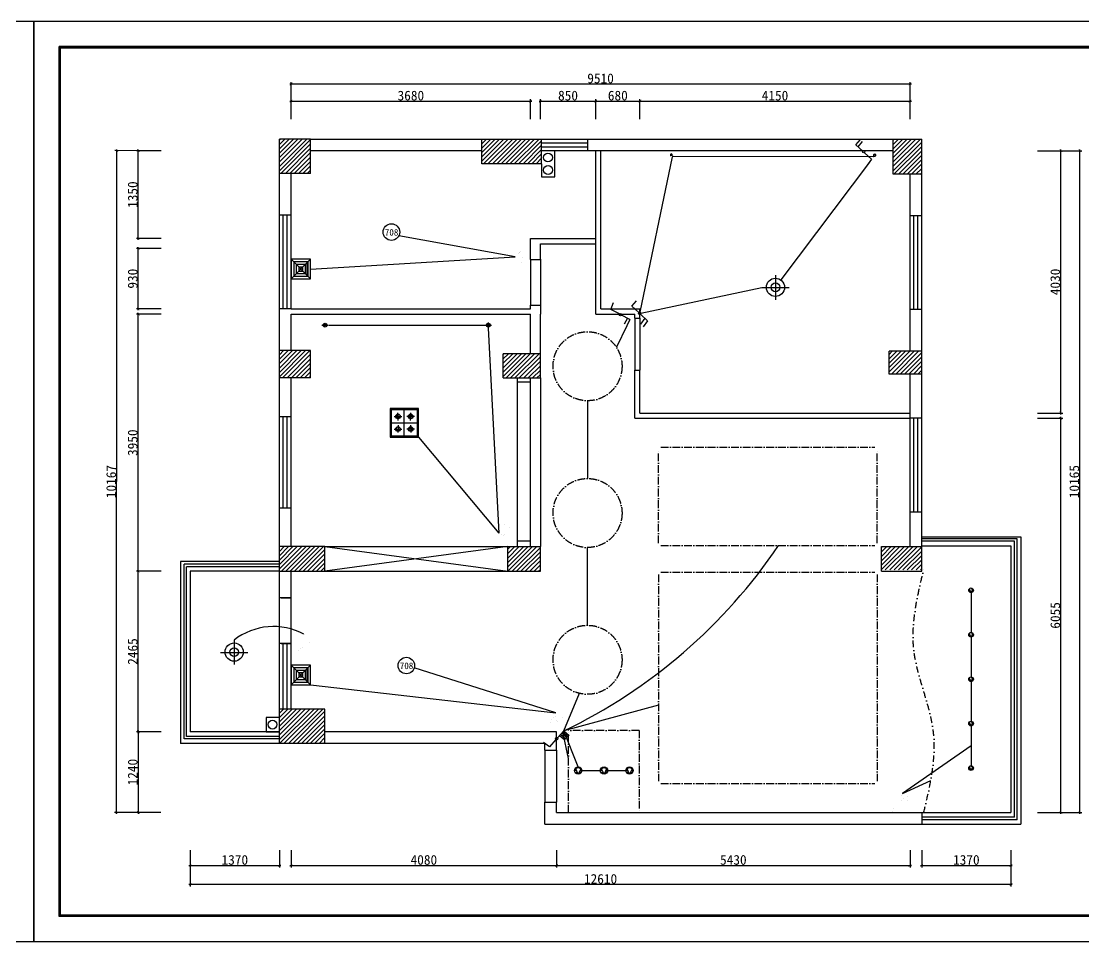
# Model space of a CAD drawing. Header units: millimetres. Extents: x 71641 to 191108, y -23091 to 29972.
# Drawn here: x 151092 to 167417, y -1139 to 13003 of the extents above; entities that cross this region are included whole.
import ezdxf

# ---------------------------------------------------------------- set-up
doc = ezdxf.new("R2010")
doc.units = ezdxf.units.MM
doc.linetypes.add('ACAD_ISO10W100', pattern=[18, 12, -3, 0, -3])
doc.linetypes.add('DASHDOT2', pattern=[0.5, 0.25, -0.125, 0, -0.125])
for name, color, linetype in [('00', 1, 'Continuous'), ('家具', 40, 'Continuous'), ('柱', 7, 'Continuous')]:
    doc.layers.add(name, color=color, linetype=linetype)
doc.styles.add('50', font='SimSun.ttf', dxfattribs={"height": 150})
doc.dimstyles.new('50', dxfattribs={"dimscale": 0, "dimtxt": 150, "dimasz": 40, "dimexe": 30, "dimexo": 30, "dimgap": 10, "dimtad": 1, "dimdec": 0, "dimzin": 4, "dimdsep": 46, "dimtxsty": '50', "dimblk": 'ARCHTICK', "dimcen": 40, "dimdle": 20, "dimclrd": 8, "dimclre": 8, "dimclrt": 2, "dimadec": 0, "dimazin": 0, "dimtfac": 1, "dimtdec": 0, "dimtmove": 2, "dimatfit": 3, "dimldrblk": 'DOT', "dimfxl": 0, "dimtolj": 1, "dimtzin": 0, "dimlwd": -1, "dimarcsym": 0})
pattern_1 = [(45, (64251.703, 31906.157), (-33.67596, 33.67596), [])]

# ---------------------------------------------------------------- blocks, each defined once
blk = doc.blocks.new('_ARCHTICK')
at = {"color": 0, "linetype": 'ByBlock', "const_width": 0.15}
blk.add_lwpolyline([(-0.5, -0.5), (0.5, 0.5)], dxfattribs=at)
blk = doc.blocks.new('*D326')
at = {"color": 8, "lineweight": -2}
for p, q in [((166705, 11013), (167387, 11013)), ((166705, 848), (167387, 848))]:
    blk.add_line(p, q, dxfattribs=at)
at = {"color": 8}
blk.add_line((167357, 828), (167357, 11033), dxfattribs=at)
at = {"layer": 'Defpoints', "color": 0}
for p in [(166675, 11013), (167357, 11013), (166675, 848)]:
    blk.add_point(p, dxfattribs=at)
at = {"color": 8, "xscale": 40, "yscale": 40, "zscale": 40}
for p, rotation in [((167357, 11013), 90), ((167357, 848), 270)]:
    blk.add_blockref('_ARCHTICK', p, dxfattribs=dict(at, rotation=rotation))
at = {"color": 2, "insert": (167272, 5930), "char_height": 150, "attachment_point": 5, "rotation": 90, "style": '50'}
blk.add_mtext('\\A1;10165', dxfattribs=at)
blk = doc.blocks.new('_Dot')
at = {"color": 0, "linetype": 'ByBlock', "lineweight": -2}
blk.add_line((-0.5, 0), (-1, 0), dxfattribs=at)
at = {"color": 0, "linetype": 'ByBlock', "const_width": 0.5}
blk.add_lwpolyline([(-0.25, 0, 1), (0.25, 0, 1)], format="xyb", close=True, dxfattribs=at)
blk = doc.blocks.new('DOT')
at = {"color": 0, "linetype": 'ByBlock'}
blk.add_line((-0.5, 0), (-1, 0), dxfattribs=at)
at = {"color": 0, "linetype": 'ByBlock', "const_width": 0.5}
blk.add_lwpolyline([(-0.25, 0, 1), (0.25, 0, 1)], format="xyb", close=True, dxfattribs=at)
blk = doc.blocks.new('*D325')
at = {"color": 8, "lineweight": -2}
for p, q in [((153242, 11014), (152532, 11015)), ((153235, 847), (152525, 847))]:
    blk.add_line(p, q, dxfattribs=at)
at = {"color": 8}
blk.add_line((152555, 827), (152562, 11034), dxfattribs=at)
at = {"layer": 'Defpoints', "color": 0}
for p in [(152562, 11014), (153272, 11014), (153265, 847)]:
    blk.add_point(p, dxfattribs=at)
at = {"color": 8, "xscale": 40, "yscale": 40, "zscale": 40}
for p, rotation in [((152562, 11014), 89.96048899156499), ((152555, 847), 269.960488991565)]:
    blk.add_blockref('_ARCHTICK', p, dxfattribs=dict(at, rotation=rotation))
at = {"color": 2, "insert": (152474, 5931), "char_height": 150, "attachment_point": 5, "rotation": 89.9605, "style": '50'}
blk.add_mtext('\\A1;10167', dxfattribs=at)
blk = doc.blocks.new('*D332')
at = {"color": 8, "lineweight": -2}
for p, q in [((159318, 270), (159318, 3)), ((164748, 270), (164748, 3))]:
    blk.add_line(p, q, dxfattribs=at)
at = {"color": 8}
blk.add_line((159298, 33), (164768, 33), dxfattribs=at)
at = {"layer": 'Defpoints', "color": 0}
for p in [(159318, 300), (164748, 300), (164748, 33)]:
    blk.add_point(p, dxfattribs=at)
at = {"color": 8, "xscale": 40, "yscale": 40, "zscale": 40, "rotation": 180}
blk.add_blockref('_ARCHTICK', (159318, 33), dxfattribs=at)
at = {"color": 8, "xscale": 40, "yscale": 40, "zscale": 40}
blk.add_blockref('_ARCHTICK', (164748, 33), dxfattribs=at)
at = {"color": 2, "insert": (162033, 118), "char_height": 150, "attachment_point": 5, "style": '50'}
blk.add_mtext('\\A1;5430', dxfattribs=at)
blk = doc.blocks.new('*D327')
at = {"color": 8, "lineweight": -2}
for p, q in [((153688, 270), (153688, -289)), ((166298, 270), (166298, -289))]:
    blk.add_line(p, q, dxfattribs=at)
at = {"color": 8}
blk.add_line((166318, -259), (153668, -259), dxfattribs=at)
at = {"layer": 'Defpoints', "color": 0}
for p in [(153688, 300), (166298, 300), (153688, -259)]:
    blk.add_point(p, dxfattribs=at)
at = {"color": 8, "xscale": 40, "yscale": 40, "zscale": 40}
for p, rotation in [((153688, -259), 179.9999999999972), ((166298, -259), 359.9999999999972)]:
    blk.add_blockref('_ARCHTICK', p, dxfattribs=dict(at, rotation=rotation))
at = {"color": 2, "insert": (159993, -174), "char_height": 150, "attachment_point": 5, "style": '50'}
blk.add_mtext('\\A1;12610', dxfattribs=at)
blk = doc.blocks.new('*D329')
at = {"color": 8}
blk.add_line((152890, 2068), (152890, 4573), dxfattribs=at)
at = {"color": 8, "lineweight": -2}
for p, q in [((153242, 4553), (152860, 4553)), ((153242, 2088), (152860, 2088))]:
    blk.add_line(p, q, dxfattribs=at)
at = {"layer": 'Defpoints', "color": 0}
for p in [(152890, 4553), (153272, 4553), (153272, 2088)]:
    blk.add_point(p, dxfattribs=at)
at = {"color": 8, "xscale": 40, "yscale": 40, "zscale": 40}
for p, rotation in [((152890, 4553), 90), ((152890, 2088), 270)]:
    blk.add_blockref('_ARCHTICK', p, dxfattribs=dict(at, rotation=rotation))
at = {"color": 2, "insert": (152805, 3320), "char_height": 150, "attachment_point": 5, "rotation": 90, "style": '50'}
blk.add_mtext('\\A1;2465', dxfattribs=at)
blk = doc.blocks.new('*D331')
at = {"color": 8, "lineweight": -2}
for p, q in [((153242, 2087), (152860, 2087)), ((153235, 847), (152860, 847))]:
    blk.add_line(p, q, dxfattribs=at)
at = {"color": 8}
blk.add_line((152890, 2107), (152890, 827), dxfattribs=at)
at = {"layer": 'Defpoints', "color": 0}
for p in [(153272, 2087), (152890, 847), (153265, 847)]:
    blk.add_point(p, dxfattribs=at)
at = {"color": 8, "xscale": 40, "yscale": 40, "zscale": 40}
for p, rotation in [((152890, 2087), 90), ((152890, 847), 270)]:
    blk.add_blockref('_ARCHTICK', p, dxfattribs=dict(at, rotation=rotation))
at = {"color": 2, "insert": (152805, 1467), "char_height": 150, "attachment_point": 5, "rotation": 90, "style": '50'}
blk.add_mtext('\\A1;1240', dxfattribs=at)
blk = doc.blocks.new('*D328')
at = {"color": 8, "lineweight": -2}
for p, q in [((155238, 270), (155238, 3)), ((159318, 270), (159318, 3))]:
    blk.add_line(p, q, dxfattribs=at)
at = {"color": 8}
blk.add_line((155218, 33), (159338, 33), dxfattribs=at)
at = {"layer": 'Defpoints', "color": 0}
for p in [(155238, 300), (159318, 300), (159318, 33)]:
    blk.add_point(p, dxfattribs=at)
at = {"color": 8, "xscale": 40, "yscale": 40, "zscale": 40, "rotation": 180}
blk.add_blockref('_ARCHTICK', (155238, 33), dxfattribs=at)
at = {"color": 8, "xscale": 40, "yscale": 40, "zscale": 40}
blk.add_blockref('_ARCHTICK', (159318, 33), dxfattribs=at)
at = {"color": 2, "insert": (157278, 118), "char_height": 150, "attachment_point": 5, "style": '50'}
blk.add_mtext('\\A1;4080', dxfattribs=at)
blk = doc.blocks.new('*D330')
at = {"color": 8, "lineweight": -2}
for p, q in [((153688, 270), (153688, 3)), ((155058, 270), (155058, 3))]:
    blk.add_line(p, q, dxfattribs=at)
at = {"color": 8}
blk.add_line((153668, 33), (155078, 33), dxfattribs=at)
at = {"layer": 'Defpoints', "color": 0}
for p in [(153688, 300), (155058, 300), (155058, 33)]:
    blk.add_point(p, dxfattribs=at)
at = {"color": 8, "xscale": 40, "yscale": 40, "zscale": 40, "rotation": 180}
blk.add_blockref('_ARCHTICK', (153688, 33), dxfattribs=at)
at = {"color": 8, "xscale": 40, "yscale": 40, "zscale": 40}
blk.add_blockref('_ARCHTICK', (155058, 33), dxfattribs=at)
at = {"color": 2, "insert": (154373, 118), "char_height": 150, "attachment_point": 5, "style": '50'}
blk.add_mtext('\\A1;1370', dxfattribs=at)
blk = doc.blocks.new('*D324')
at = {"color": 8, "lineweight": -2}
for p, q in [((153242, 8503), (152860, 8503)), ((153242, 4553), (152860, 4553))]:
    blk.add_line(p, q, dxfattribs=at)
at = {"color": 8}
blk.add_line((152890, 4533), (152890, 8523), dxfattribs=at)
at = {"layer": 'Defpoints', "color": 0}
for p in [(152890, 8503), (153272, 8503), (153272, 4553)]:
    blk.add_point(p, dxfattribs=at)
at = {"color": 8, "xscale": 40, "yscale": 40, "zscale": 40}
for p, rotation in [((152890, 8503), 90), ((152890, 4553), 270)]:
    blk.add_blockref('_ARCHTICK', p, dxfattribs=dict(at, rotation=rotation))
at = {"color": 2, "insert": (152805, 6528), "char_height": 150, "attachment_point": 5, "rotation": 90, "style": '50'}
blk.add_mtext('\\A1;3950', dxfattribs=at)
blk = doc.blocks.new('*D323')
at = {"color": 8, "lineweight": -2}
for p, q in [((166705, 6903), (167095, 6903)), ((166705, 848), (167095, 848))]:
    blk.add_line(p, q, dxfattribs=at)
at = {"color": 8}
blk.add_line((167065, 828), (167065, 6923), dxfattribs=at)
at = {"layer": 'Defpoints', "color": 0}
for p in [(166675, 6903), (167065, 6903), (166675, 848)]:
    blk.add_point(p, dxfattribs=at)
at = {"color": 8, "xscale": 40, "yscale": 40, "zscale": 40}
for p, rotation in [((167065, 6903), 90), ((167065, 848), 270)]:
    blk.add_blockref('_ARCHTICK', p, dxfattribs=dict(at, rotation=rotation))
at = {"color": 2, "insert": (166980, 3875), "char_height": 150, "attachment_point": 5, "rotation": 90, "style": '50'}
blk.add_mtext('\\A1;6055', dxfattribs=at)
blk = doc.blocks.new('*D333')
at = {"color": 8, "lineweight": -2}
for p, q in [((164928, 270), (164928, 3)), ((166298, 270), (166298, 3))]:
    blk.add_line(p, q, dxfattribs=at)
at = {"color": 8}
blk.add_line((164908, 33), (166318, 33), dxfattribs=at)
at = {"layer": 'Defpoints', "color": 0}
for p in [(164928, 300), (166298, 300), (166298, 33)]:
    blk.add_point(p, dxfattribs=at)
at = {"color": 8, "xscale": 40, "yscale": 40, "zscale": 40, "rotation": 180}
blk.add_blockref('_ARCHTICK', (164928, 33), dxfattribs=at)
at = {"color": 8, "xscale": 40, "yscale": 40, "zscale": 40}
blk.add_blockref('_ARCHTICK', (166298, 33), dxfattribs=at)
at = {"color": 2, "insert": (165613, 118), "char_height": 150, "attachment_point": 5, "style": '50'}
blk.add_mtext('\\A1;1370', dxfattribs=at)
blk = doc.blocks.new('*D335')
at = {"color": 8}
blk.add_line((160578, 11775), (164768, 11775), dxfattribs=at)
at = {"color": 8, "lineweight": -2}
for p, q in [((160598, 11526), (160598, 11805)), ((164748, 11496), (164748, 11805))]:
    blk.add_line(p, q, dxfattribs=at)
at = {"layer": 'Defpoints', "color": 0}
for p in [(164748, 11775), (160598, 11496), (164748, 11466)]:
    blk.add_point(p, dxfattribs=at)
at = {"color": 8, "xscale": 40, "yscale": 40, "zscale": 40, "rotation": 180}
blk.add_blockref('_ARCHTICK', (160598, 11775), dxfattribs=at)
at = {"color": 8, "xscale": 40, "yscale": 40, "zscale": 40}
blk.add_blockref('_ARCHTICK', (164748, 11775), dxfattribs=at)
at = {"color": 2, "insert": (162673, 11860), "char_height": 150, "attachment_point": 5, "style": '50'}
blk.add_mtext('\\A1;4150', dxfattribs=at)
blk = doc.blocks.new('*D334')
at = {"color": 8}
blk.add_line((155218, 12039), (164768, 12039), dxfattribs=at)
at = {"color": 8, "lineweight": -2}
for p, q in [((155238, 11496), (155238, 12069)), ((164748, 11496), (164748, 12069))]:
    blk.add_line(p, q, dxfattribs=at)
at = {"layer": 'Defpoints', "color": 0}
for p in [(164748, 12039), (155238, 11466), (164748, 11466)]:
    blk.add_point(p, dxfattribs=at)
at = {"color": 8, "xscale": 40, "yscale": 40, "zscale": 40, "rotation": 180}
blk.add_blockref('_ARCHTICK', (155238, 12039), dxfattribs=at)
at = {"color": 8, "xscale": 40, "yscale": 40, "zscale": 40}
blk.add_blockref('_ARCHTICK', (164748, 12039), dxfattribs=at)
at = {"color": 2, "insert": (159993, 12124), "char_height": 150, "attachment_point": 5, "style": '50'}
blk.add_mtext('\\A1;9510', dxfattribs=at)
blk = doc.blocks.new('*D336')
at = {"color": 8}
blk.add_line((159898, 11775), (160618, 11775), dxfattribs=at)
at = {"color": 8, "lineweight": -2}
for p, q in [((159918, 11496), (159918, 11805)), ((160598, 11496), (160598, 11805))]:
    blk.add_line(p, q, dxfattribs=at)
at = {"layer": 'Defpoints', "color": 0}
for p in [(160598, 11775), (159918, 11466), (160598, 11466)]:
    blk.add_point(p, dxfattribs=at)
at = {"color": 8, "xscale": 40, "yscale": 40, "zscale": 40, "rotation": 180}
blk.add_blockref('_ARCHTICK', (159918, 11775), dxfattribs=at)
at = {"color": 8, "xscale": 40, "yscale": 40, "zscale": 40}
blk.add_blockref('_ARCHTICK', (160598, 11775), dxfattribs=at)
at = {"color": 2, "insert": (160258, 11860), "char_height": 150, "attachment_point": 5, "style": '50'}
blk.add_mtext('\\A1;680', dxfattribs=at)
blk = doc.blocks.new('*D365')
at = {"color": 8, "lineweight": -2}
for p, q in [((153242, 11014), (152860, 11014)), ((153242, 9664), (152860, 9664))]:
    blk.add_line(p, q, dxfattribs=at)
at = {"color": 8}
blk.add_line((152890, 9644), (152890, 11034), dxfattribs=at)
at = {"layer": 'Defpoints', "color": 0}
for p in [(152890, 11014), (153272, 11014), (153272, 9664)]:
    blk.add_point(p, dxfattribs=at)
at = {"color": 8, "xscale": 40, "yscale": 40, "zscale": 40}
for p, rotation in [((152890, 11014), 90), ((152890, 9664), 270)]:
    blk.add_blockref('_ARCHTICK', p, dxfattribs=dict(at, rotation=rotation))
at = {"color": 2, "insert": (152805, 10339), "char_height": 150, "attachment_point": 5, "rotation": 90, "style": '50'}
blk.add_mtext('\\A1;1350', dxfattribs=at)
blk = doc.blocks.new('*D366')
at = {"color": 8, "lineweight": -2}
for p, q in [((153242, 9513), (152860, 9513)), ((153242, 8583), (152860, 8583))]:
    blk.add_line(p, q, dxfattribs=at)
at = {"color": 8}
blk.add_line((152890, 8563), (152890, 9533), dxfattribs=at)
at = {"layer": 'Defpoints', "color": 0}
for p in [(152890, 9513), (153272, 9513), (153272, 8583)]:
    blk.add_point(p, dxfattribs=at)
at = {"color": 8, "xscale": 40, "yscale": 40, "zscale": 40}
for p, rotation in [((152890, 9513), 90), ((152890, 8583), 270)]:
    blk.add_blockref('_ARCHTICK', p, dxfattribs=dict(at, rotation=rotation))
at = {"color": 2, "insert": (152805, 9048), "char_height": 150, "attachment_point": 5, "rotation": 90, "style": '50'}
blk.add_mtext('\\A1;930', dxfattribs=at)
blk = doc.blocks.new('*D364')
at = {"color": 8}
blk.add_line((159048, 11775), (159938, 11775), dxfattribs=at)
at = {"color": 8, "lineweight": -2}
for p, q in [((159068, 11496), (159068, 11805)), ((159918, 11496), (159918, 11805))]:
    blk.add_line(p, q, dxfattribs=at)
at = {"layer": 'Defpoints', "color": 0}
for p in [(159918, 11775), (159068, 11466), (159918, 11466)]:
    blk.add_point(p, dxfattribs=at)
at = {"color": 8, "xscale": 40, "yscale": 40, "zscale": 40, "rotation": 180}
blk.add_blockref('_ARCHTICK', (159068, 11775), dxfattribs=at)
at = {"color": 8, "xscale": 40, "yscale": 40, "zscale": 40}
blk.add_blockref('_ARCHTICK', (159918, 11775), dxfattribs=at)
at = {"color": 2, "insert": (159493, 11860), "char_height": 150, "attachment_point": 5, "style": '50'}
blk.add_mtext('\\A1;850', dxfattribs=at)
blk = doc.blocks.new('*D363')
at = {"color": 8}
blk.add_line((155218, 11775), (158938, 11775), dxfattribs=at)
at = {"color": 8, "lineweight": -2}
for p, q in [((155238, 11496), (155238, 11805)), ((158918, 11496), (158918, 11805))]:
    blk.add_line(p, q, dxfattribs=at)
at = {"layer": 'Defpoints', "color": 0}
for p in [(158918, 11775), (155238, 11466), (158918, 11466)]:
    blk.add_point(p, dxfattribs=at)
at = {"color": 8, "xscale": 40, "yscale": 40, "zscale": 40, "rotation": 180}
blk.add_blockref('_ARCHTICK', (155238, 11775), dxfattribs=at)
at = {"color": 8, "xscale": 40, "yscale": 40, "zscale": 40}
blk.add_blockref('_ARCHTICK', (158918, 11775), dxfattribs=at)
at = {"color": 2, "insert": (157078, 11860), "char_height": 150, "attachment_point": 5, "style": '50'}
blk.add_mtext('\\A1;3680', dxfattribs=at)
blk = doc.blocks.new('*D367')
at = {"color": 8, "lineweight": -2}
for p, q in [((166705, 11013), (167095, 11013)), ((166705, 6983), (167095, 6983))]:
    blk.add_line(p, q, dxfattribs=at)
at = {"color": 8}
blk.add_line((167065, 6963), (167065, 11033), dxfattribs=at)
at = {"layer": 'Defpoints', "color": 0}
for p in [(166675, 11013), (167065, 11013), (166675, 6983)]:
    blk.add_point(p, dxfattribs=at)
at = {"color": 8, "xscale": 40, "yscale": 40, "zscale": 40}
for p, rotation in [((167065, 11013), 90), ((167065, 6983), 270)]:
    blk.add_blockref('_ARCHTICK', p, dxfattribs=dict(at, rotation=rotation))
at = {"color": 2, "insert": (166980, 8998), "char_height": 150, "attachment_point": 5, "rotation": 90, "style": '50'}
blk.add_mtext('\\A1;4030', dxfattribs=at)

msp = doc.modelspace()

# ---------------------------------------------------------------- hatches: boundary and pattern name
h = msp.add_hatch()
h.set_pattern_fill('ANSI31', color=8, scale=15, style=0)
h.set_pattern_definition(pattern_1)
h.paths.add_polyline_path([(155537.7, 11193), (155057.7, 11193), (155057.7, 10663), (155537.7, 10663)])
h.paths.add_polyline_path([(155057.7, 7523), (155537.7, 7523), (155537.7, 7943), (155057.7, 7943)])
h.paths.add_polyline_path([(164927.7, 7583), (164927.7, 7933), (164427.7, 7933), (164427.7, 7583)])
h.paths.add_polyline_path([(164927.7, 10653), (164927.7, 11193), (164487.7, 11193), (164487.7, 10653)])
h = msp.add_hatch()
h.set_pattern_fill('ANSI31', color=8, scale=15, style=0)
h.set_pattern_definition(pattern_1)
h.paths.add_polyline_path([(158167.7, 11193), (158167.7, 10813), (159087.7, 10813), (159087.7, 11193)])
h = msp.add_hatch()
h.set_pattern_fill('ANSI31', color=8, scale=15, style=0)
h.set_pattern_definition(pattern_1)
h.paths.add_polyline_path([(158497.7, 7893), (158497.7, 7523), (159067.7, 7523), (159067.7, 7893)])
h = msp.add_hatch()
h.set_pattern_fill('ANSI31', color=8, scale=15, style=0)
h.set_pattern_definition([(45, (59990.873, -23.496), (-33.67596, 33.67596), [])])
h.paths.add_polyline_path([(155057.7, 4933), (155057.7, 4553), (155757.7, 4553), (155757.7, 4933)])
h = msp.add_hatch()
h.set_pattern_fill('ANSI31', color=8, scale=15, style=0)
h.set_pattern_definition([(45, (77389.923, 7970.166), (-33.67596, 33.67596), [])])
h.paths.add_polyline_path([(158567.7, 4933), (158567.7, 4553), (159067.7, 4553), (159067.7, 4933)])
h = msp.add_hatch()
h.set_pattern_fill('ANSI31', color=8, scale=15, style=0)
h.set_pattern_definition([(45, (77329.923, 18832.16), (-33.67596, 33.67596), [])])
h.paths.add_polyline_path([(164927.7, 4573), (164927.7, 4899.3), (164927.7, 4933), (164307.7, 4933), (164307.7, 4573)])
h = msp.add_hatch()
h.set_pattern_fill('ANSI31', color=8, scale=15, style=0)
h.set_pattern_definition([(45, (77329.923, 10790.166), (-33.67596, 33.67596), [])])
h.paths.add_polyline_path([(155757.7, 1906.7), (155757.7, 2436.7), (155057.7, 2436.7), (155057.7, 1906.7)])

# ---------------------------------------------------------------- linework, layer by layer
at = {"color": 3, "lineweight": -2}
msp.add_line((170809.1, 12615), (151673.1, 12615), dxfattribs=at)
for p, q in [((155057.7, 4553), (155057.7, 11193)), ((155537.7, 11193), (155057.7, 11193)), ((155537.7, 11193), (164927.7, 11193)), ((155537.7, 10663), (155537.7, 11193)), ((158167.7, 10813), (158167.7, 11193)), ((159087.7, 10813), (159087.7, 11193)), ((159797.7, 11013), (159797.7, 11193)), ((164487.7, 10653), (164487.7, 11193)), ((164927.7, 4553), (164927.7, 11193)), ((158167.7, 11013), (155537.7, 11013)), ((164487.7, 11013), (159087.7, 11013)), ((159287.7, 10613), (159287.7, 11013)), ((159917.7, 8583), (159917.7, 11013)), ((159997.7, 8583), (159997.7, 11013)), ((159087.7, 10813), (158167.7, 10813)), ((159087.7, 10813), (159087.7, 10613)), ((155537.7, 10663), (155057.7, 10663)), ((155237.7, 8583), (155237.7, 10663)), ((159087.7, 10613), (159287.7, 10613)), ((164927.7, 10653), (164487.7, 10653)), ((164747.7, 7933), (164747.7, 10653)), ((155237.7, 10023), (155057.7, 10023)), ((164927.7, 10013), (164747.7, 10013)), ((158917.7, 9343), (158917.7, 9663)), ((158917.7, 9663), (159917.7, 9663)), ((159067.7, 9343), (159067.7, 9583)), ((159067.7, 9583), (159917.7, 9583)), ((158917.7, 9343), (159067.7, 9343)), ((155237.7, 8583), (155057.7, 8583)), ((155237.7, 8583), (158917.7, 8583)), ((155237.7, 8503), (158917.7, 8503)), ((155237.7, 7943), (155237.7, 8503)), ((158917.7, 8583), (158917.7, 8643)), ((158917.7, 8643), (159067.7, 8643)), ((158917.7, 7893), (158917.7, 8503)), ((159067.7, 8643), (159067.7, 8503)), ((159067.7, 7893), (159067.7, 8503)), ((159917.7, 8503), (159917.7, 8583)), ((159917.7, 8503), (160517.7, 8503)), ((159997.7, 8583), (160597.7, 8583)), ((160517.7, 8443), (160517.7, 8503)), ((160597.7, 8503), (160597.7, 8583)), ((160597.7, 8443), (160597.7, 8503)), ((164927.7, 8573), (164747.7, 8573)), ((155537.7, 7943), (155057.7, 7943)), ((155537.7, 7523), (155537.7, 7943)), ((158497.7, 7523), (158497.7, 7893)), ((159067.7, 7893), (158497.7, 7893)), ((159067.7, 7523), (159067.7, 7893)), ((164427.7, 7583), (164427.7, 7933)), ((164927.7, 7933), (164427.7, 7933)), ((155537.7, 7523), (155057.7, 7523)), ((155237.7, 4933), (155237.7, 7523)), ((158497.7, 7523), (159067.7, 7523)), ((158717.7, 7463), (158717.7, 7523)), ((158917.7, 7463), (158917.7, 7523)), ((164927.7, 7583), (164427.7, 7583)), ((164747.7, 4933), (164747.7, 7583)), ((158717.7, 7463), (158917.7, 7463)), ((155237.7, 6923), (155057.7, 6923)), ((164927.7, 6903), (164747.7, 6903)), ((155237.7, 5523), (155057.7, 5523)), ((164927.7, 5463), (164747.7, 5463)), ((164927.7, 5463), (164747.7, 5463)), ((155057.7, 4553), (155057.7, 4933)), ((155757.7, 4933), (155057.7, 4933)), ((155757.7, 4553), (155757.7, 4933)), ((158567.7, 4553), (158567.7, 4933)), ((158567.7, 4933), (159067.7, 4933)), ((158567.7, 4933), (159067.7, 4933)), ((159067.7, 4553), (159067.7, 4933)), ((164307.7, 4553), (164307.7, 4933)), ((164307.7, 4933), (164927.7, 4933)), ((164927.7, 4899.3), (164927.7, 4933)), ((155057.7, 4143), (155057.7, 4553)), ((155057.7, 4553), (155757.7, 4553)), ((155237.7, 4143), (155237.7, 4553)), ((158567.7, 4553), (159067.7, 4553)), ((158567.7, 4553), (159067.7, 4553)), ((164307.7, 4553), (164927.7, 4553)), ((155237.7, 4143), (155057.7, 4143)), ((155237.7, 4143), (155057.7, 4143)), ((155057.7, 2436.7), (155057.7, 3443)), ((155237.7, 3443), (155057.7, 3443)), ((155237.7, 3443), (155057.7, 3443)), ((155237.7, 3443), (155057.7, 3443)), ((155237.7, 3443), (155057.7, 3443)), ((155237.7, 2436.7), (155237.7, 3443)), ((155757.7, 2436.7), (155057.7, 2436.7)), ((155057.7, 1906.7), (155057.7, 2436.7)), ((155757.7, 1906.7), (155757.7, 2436.7)), ((159317.7, 2086.7), (155757.7, 2086.7)), ((159317.7, 1803.4), (159317.7, 2086.7)), ((159137.7, 1906.7), (155057.7, 1906.7)), ((159137.7, 1806.7), (159137.7, 1906.7)), ((159137.7, 666.7), (159137.7, 1006.7)), ((159317.7, 846.7), (159317.7, 1006.7)), ((159317.7, 846.7), (164927.7, 846.7)), ((164927.7, 846.7), (164927.7, 666.7)), ((159137.7, 666.7), (164927.7, 666.7))]:
    msp.add_line(p, q)
at = {"color": 3}
for p, q in [((159087.7, 11133), (159797.7, 11133)), ((159087.7, 11073), (159797.7, 11073)), ((155117.7, 8583), (155117.7, 10023)), ((155177.7, 8583), (155177.7, 10023)), ((164807.7, 8573), (164807.7, 10013)), ((164867.7, 8573), (164867.7, 10013)), ((162678.6, 9099.6), (162678.6, 8722.6)), ((162468.5, 8911), (162892.1, 8911)), ((156977.7, 6634.5), (156977.7, 7034.5)), ((155117.7, 5523), (155117.7, 6923)), ((155177.7, 5523), (155177.7, 6923)), ((156777.7, 6834.5), (157177.7, 6834.5)), ((155757.7, 4933), (158567.7, 4933)), ((155757.7, 4553), (158567.7, 4553)), ((155757.7, 4553), (158567.7, 4553)), ((154362.1, 3496.1), (154362.1, 3119.1)), ((155117.7, 2436.7), (155117.7, 3443)), ((155177.7, 2436.7), (155177.7, 3443)), ((154152.1, 3307.4), (154575.7, 3307.4))]:
    msp.add_line(p, q, dxfattribs=at)
at = {"color": 6, "linetype": 'Continuous', "ltscale": 1.8}
for p, q in [((161067.8, 10953.8), (161076.1, 10953.8)), ((161080.3, 10958), (161080.3, 10966.3)), ((161080.3, 10941.3), (161080.3, 10949.6)), ((161084.5, 10953.8), (161092.8, 10953.8)), ((164201, 10953.8), (164192.7, 10953.8)), ((164205.2, 10958), (164205.2, 10966.3)), ((164205.2, 10941.3), (164205.2, 10949.6)), ((164217.7, 10953.8), (164209.4, 10953.8))]:
    msp.add_line(p, q, dxfattribs=at)
at = {"color": 1}
for p, q in [((161092.8, 10922), (160597.8, 8533.6)), ((161096.5, 10925.8), (164217.7, 10929.5)), ((164124.6, 10836.3), (162760.4, 9028.9)), ((158678.3, 9382.8), (156891.2, 9704.1)), ((155537.7, 9195.6), (158678.3, 9382.8)), ((160612.1, 8516.1), (162468.5, 8911)), ((155818.4, 8334.3), (158217, 8334.3)), ((158267.6, 8288.6), (158427.6, 5139.6)), ((160394.8, 8325.5), (160235.5, 7994.1)), ((159067.7, 7523), (159067.7, 4933)), ((159792.7, 7172.8), (159792.7, 5977.9)), ((157197.7, 6614.5), (158427.6, 5139.6)), ((164927.7, 5083), (166447.7, 5083)), ((166447.7, 5083), (166447.7, 666.7)), ((159792.7, 3722.9), (159792.7, 4917.9)), ((164927.7, 4943), (166297.7, 4943)), ((166297.7, 4943), (166297.7, 846.7)), ((153537.7, 4703), (153537.7, 1906.7)), ((155057.7, 4703), (153537.7, 4703)), ((153687.7, 4553), (153687.7, 2086.7)), ((155057.7, 4553), (153687.7, 4553)), ((165685.4, 4224.1), (165685.4, 3613.5)), ((165685.4, 3541.4), (165685.4, 2930.8)), ((159305.1, 2376.8), (157130.2, 3067.4)), ((155537.7, 2810.6), (159305.1, 2376.8)), ((165685.4, 2858.7), (165685.4, 2248.2)), ((159430, 2101.2), (159668.3, 2677.7)), ((160882.5, 2496.1), (159430, 2101.2)), ((165685.4, 2176.1), (165685.4, 1565.5)), ((155057.7, 2086.7), (153687.7, 2086.7)), ((159497.7, 1674.2), (159414.1, 2085.8)), ((159650, 1548), (159430, 2101.2)), ((155057.7, 1906.7), (153537.7, 1906.7)), ((165685.4, 1870.8), (164633.2, 1136.9)), ((159706.3, 1491.7), (159989.7, 1491.7)), ((160102.3, 1491.7), (160382, 1491.7)), ((164633.2, 1136.9), (165065.5, 1336.1)), ((164927.7, 846.7), (166297.7, 846.7)), ((164927.7, 666.7), (166447.7, 666.7))]:
    msp.add_line(p, q, dxfattribs=at)
at = {"color": 8}
for p, q in [((155486.2, 9085.6), (155486.2, 9305.6)), ((158917.7, 9343.2), (158917.7, 8643)), ((159067.7, 9346.5), (159067.7, 8643)), ((155708.7, 8334.3), (155809.8, 8334.3)), ((158217, 8334.3), (158318.2, 8334.3)), ((158267.6, 8376.6), (158267.6, 8288.6)), ((160517.7, 8443), (160517.7, 7643)), ((160597.7, 8443), (160597.7, 7643)), ((158717.7, 5013), (158717.7, 7463)), ((158917.7, 5013), (158917.7, 7463)), ((158567.7, 4933), (155757.7, 4553)), ((155757.7, 4933), (158567.7, 4553)), ((155057.7, 3443), (155057.7, 4143)), ((155237.7, 3443), (155237.7, 4143)), ((155486.2, 2850.6), (155486.2, 3070.6)), ((159137.7, 1806.7), (159137.7, 1006.7)), ((159317.7, 1806.7), (159317.7, 1006.7)), ((159317.7, 1806.7), (159317.7, 1803.4))]:
    msp.add_line(p, q, dxfattribs=at)
at = {"color": 0}
for p, q in [((160517.7, 8443), (160597.7, 8443)), ((160517.7, 6903), (160517.7, 7643)), ((160517.7, 7643), (160597.7, 7643)), ((160597.7, 6983), (160597.7, 7643)), ((160517.7, 6903), (164747.7, 6903)), ((160597.7, 6983), (164747.7, 6983)), ((158917.7, 5013), (158717.7, 5013)), ((158717.7, 4933), (158717.7, 5013)), ((158917.7, 4933), (158917.7, 5013)), ((155087.7, 4143), (155237.7, 4143)), ((155087.7, 3443), (155237.7, 3443)), ((159137.7, 1806.7), (159317.7, 1806.7)), ((159137.7, 1806.7), (159317.7, 1806.7)), ((159137.7, 1006.7), (159317.7, 1006.7))]:
    msp.add_line(p, q, dxfattribs=at)
at = {"color": 8, "ltscale": 50}
for p, q in [((156821.6, 6931), (156938.5, 6932.1)), ((156880.7, 6870.5), (156879.7, 6984.7)), ((157133.8, 6931), (157016.9, 6932.1)), ((157074.7, 6870.5), (157075.8, 6984.7)), ((156821.6, 6738), (156938.5, 6736.9)), ((156880.7, 6798.5), (156879.7, 6684.3)), ((157133.8, 6738), (157016.9, 6736.9)), ((157074.7, 6798.5), (157075.8, 6684.3))]:
    msp.add_line(p, q, dxfattribs=at)
at = {"color": 110}
for p, q in [((164807.7, 5463), (164807.7, 6903)), ((164867.7, 5463), (164867.7, 6903))]:
    msp.add_line(p, q, dxfattribs=at)
at = {"color": 210, "linetype": 'ACAD_ISO10W100', "ltscale": 10}
for p, q in [((160882.5, 4983), (160882.5, 6423)), ((160917.5, 6458), (164207.7, 6458)), ((164242.7, 4983), (164242.7, 6423)), ((160917.5, 4948), (164207.7, 4948)), ((160882.5, 4503), (160882.5, 1326.7)), ((160917.5, 4538), (164207.7, 4538)), ((164242.7, 4503), (164242.7, 1326.7)), ((159497.7, 846.7), (159497.7, 2106.7)), ((160587.5, 2106.7), (159497.7, 2106.7)), ((160587.5, 2106.7), (160587.5, 846.7)), ((160917.5, 1291.7), (164207.7, 1291.7))]:
    msp.add_line(p, q, dxfattribs=at)
at = {"color": 4}
for p, q in [((166392.7, 5053), (164927.7, 5053)), ((166352.7, 5013), (164927.7, 5013)), ((166352.7, 776.7), (166352.7, 5013)), ((166392.7, 736.7), (166392.7, 5053)), ((153592.7, 1976.7), (153592.7, 4663)), ((155057.7, 4663), (153592.7, 4663)), ((153632.7, 2016.7), (153632.7, 4623)), ((155057.7, 4623), (153632.7, 4623)), ((155057.7, 1976.7), (153592.7, 1976.7)), ((155057.7, 2016.7), (153632.7, 2016.7)), ((166352.7, 776.7), (164927.7, 776.7)), ((166392.7, 736.7), (164927.7, 736.7))]:
    msp.add_line(p, q, dxfattribs=at)
at = {"color": 3, "lineweight": -2}
for points in [[(151673.1, 12615), (170809.1, 12615), (170809.1, -751.1), (151673.1, -751.1)], [(151684, 12604.2), (170798.2, 12604.2), (170798.2, -740.3), (151684, -740.3)], [(151694.8, 12593.4), (170787.4, 12593.4), (170787.4, -729.4), (151694.8, -729.4)]]:
    msp.add_lwpolyline(points, close=True, dxfattribs=at)
at = {"color": 6, "linetype": 'Continuous', "const_width": 2}
for points in [[(161092.8, 10922), (161067.8, 10922), (161067.8, 10937), (161092.8, 10937)], [(164192.7, 10922), (164217.7, 10922), (164217.7, 10937), (164192.7, 10937)]]:
    msp.add_lwpolyline(points, close=True, dxfattribs=at)
at = {"color": 6, "linetype": 'Continuous', "ltscale": 1.8}
for points in [[(161092.8, 10937), (161092.8, 10953.8, 1), (161067.8, 10953.8), (161067.8, 10937)], [(164192.7, 10937), (164192.7, 10953.8, -1), (164217.7, 10953.8), (164217.7, 10937)]]:
    msp.add_lwpolyline(points, format="xyb", dxfattribs=at)
for points in [[(161092.8, 10933.3), (161096.5, 10933.3), (161096.5, 10925.8), (161092.8, 10925.8)], [(164192.7, 10933.3), (164188.9, 10933.3), (164188.9, 10925.8), (164192.7, 10925.8)]]:
    msp.add_lwpolyline(points, dxfattribs=at)
at = {"color": 3}
msp.add_lwpolyline([(157197.7, 7054.5), (156757.7, 7054.5), (156757.7, 6614.5), (157197.7, 6614.5)], close=True, dxfattribs=at)
at = {"color": 8}
msp.add_lwpolyline([(157177.7, 7034.5), (156777.7, 7034.5), (156777.7, 6634.5), (157177.7, 6634.5)], close=True, dxfattribs=at)
for points in [[(165709.9, 4276.6), (165685.4, 4224.1), (165660.9, 4276.8)], [(165709.9, 3593.9), (165685.4, 3541.4), (165660.9, 3594.1)], [(165709.9, 2911.3), (165685.4, 2858.7), (165660.9, 2911.4)], [(165709.9, 2228.6), (165685.4, 2176.1), (165660.9, 2228.8)], [(159688.4, 1517.5), (159650, 1435.4), (159611.8, 1517.7)], [(160084.4, 1517.5), (160046, 1435.4), (160007.8, 1517.7)], [(160476.7, 1517.5), (160438.3, 1435.4), (160400.1, 1517.7)], [(165709.9, 1545.9), (165685.4, 1493.4), (165660.9, 1546.1)]]:
    msp.add_lwpolyline(points, dxfattribs=at)
at = {"color": 1}
msp.add_lwpolyline([(155057.7, 2307.5), (154854.5, 2307.5), (154854.5, 2086.7), (155057.7, 2086.7)], close=True, dxfattribs=at)
for centre in [(159184.4, 10909.6), (159186.4, 10717), (154951.9, 2197.5)]:
    msp.add_circle(centre, 68.4, dxfattribs=at)
at = {"color": 6, "linetype": 'Continuous', "ltscale": 1.8}
for centre, radius in [((161080.3, 10953.8), 10), ((161080.3, 10953.8), 0.699), ((164205.2, 10953.8), 10), ((164205.2, 10953.8), 0.699)]:
    msp.add_circle(centre, radius, dxfattribs=at)
at = {"color": 3}
for centre, radius in [((156779, 9763.6), 127.1), ((162679.9, 8914.8), 139.7), ((162679.9, 8914.8), 67.1), ((154363.5, 3311.2), 139.7), ((154363.5, 3311.2), 67.1), ((157008.7, 3104.5), 127.1)]:
    msp.add_circle(centre, radius, dxfattribs=at)
at = {"color": 2}
for centre in [(155759.7, 8334.3), (158268.1, 8334.3)]:
    msp.add_circle(centre, 29.8, dxfattribs=at)
at = {"color": 8}
for centre in [(155759.3, 8335.8), (158267.6, 8335.8)]:
    msp.add_circle(centre, 20, dxfattribs=at)
at = {"color": 210, "linetype": 'ACAD_ISO10W100', "ltscale": 10}
for centre in [(159792.7, 7702.8), (159792.7, 5447.9), (159792.7, 3192.9)]:
    msp.add_circle(centre, 530, dxfattribs=at)
at = {"color": 8, "ltscale": 50}
for centre, radius in [((156880.2, 6931.5), 35.2), ((157075.3, 6931.5), 35.2), ((156880.2, 6737.4), 35.2), ((157075.3, 6737.4), 35.2), ((165685.4, 4260.1), 36), ((165685.4, 3577.4), 36), ((165685.4, 2894.8), 36), ((165685.4, 2212.1), 36), ((159650, 1491.7), 56.3), ((160046, 1491.7), 56.3), ((160438.3, 1491.7), 56.3), ((165685.4, 1529.4), 36)]:
    msp.add_circle(centre, radius, dxfattribs=at)
at = {"color": 3, "linetype": 'ACAD_ISO10W100', "ltscale": 10}
for centre, radius in [((156880.2, 6931.5), 28.9), ((157075.3, 6931.5), 28.9), ((156880.2, 6737.4), 28.9), ((157075.3, 6737.4), 28.9), ((165685.4, 4260.1), 29.6), ((165685.4, 3577.4), 29.6), ((165685.4, 2894.8), 29.6), ((165685.4, 2212.1), 29.6), ((159650, 1491.7), 46.2), ((160046, 1491.7), 46.2), ((160438.3, 1491.7), 46.2), ((165685.4, 1529.4), 29.6)]:
    msp.add_circle(centre, radius, dxfattribs=at)
at = {"color": 1}
for centre, radius, start, end in [((155835, 9594.8), 8311.3, 295.62894, 326.00667), ((154967.8, 2718.3), 985.8, 61.66208, 127.90961)]:
    msp.add_arc(centre, radius, start, end, dxfattribs=at)
at = {"color": 191, "linetype": 'DASHDOT2', "ltscale": 400}
msp.add_open_spline([(164956.9, 839.8), (164978.8, 931.9), (165000.6, 1024.2), (165041.3, 1208.9), (165060, 1301.3), (165091.2, 1486.1), (165103.6, 1578.6), (165118.8, 1763.2), (165121.5, 1855.5), (165116.9, 1969.6), (165115.6, 1991.6), (165112.6, 2031.9), (165110.9, 2050.2), (165107.8, 2079.9), (165106.5, 2091.3), (165103.6, 2114.1), (165102.1, 2125.5), (165097.1, 2159.6), (165093.4, 2182.3), (165081.3, 2250.3), (165071.8, 2295.4), (165043.7, 2414.8), (165023.4, 2488.7), (164980.6, 2636.1), (164958, 2709.5), (164914.1, 2855.9), (164892.7, 2929), (164854.3, 3074.9), (164837.4, 3147.8), (164820.7, 3241.3), (164817.3, 3262.1), (164811.7, 3300.9), (164809.3, 3319), (164805.1, 3355.2), (164803.3, 3373.3), (164798.7, 3427.7), (164796.8, 3464), (164793.6, 3584.1), (164796.7, 3668.3), (164811, 3837.3), (164822.2, 3922.2), (164850.3, 4092.7), (164867.1, 4178.2), (164903.9, 4349.8), (164923.9, 4435.8), (164948.4, 4540), (164952.7, 4558.1), (164956.9, 4576.1)], degree=3, knots=[0, 0, 0, 0, 276.5581134, 276.5581134, 553.1162269, 553.1162269, 829.6743403, 829.6743403, 1106.2324538, 1106.2324538, 1172.4442861, 1172.4442861, 1227.3938781, 1227.3938781, 1261.7574376, 1261.7574376, 1296.120997, 1296.120997, 1364.8481159, 1364.8481159, 1502.3023536, 1502.3023536, 1729.356832, 1729.356832, 1956.4113105, 1956.4113105, 2183.4657889, 2183.4657889, 2410.5202674, 2410.5202674, 2475.1334882, 2475.1334882, 2531.5032603, 2531.5032603, 2587.8730325, 2587.8730325, 2700.6125769, 2700.6125769, 2959.3608006, 2959.3608006, 3218.1090243, 3218.1090243, 3476.8572481, 3476.8572481, 3735.6054718, 3735.6054718, 3789.7760046, 3789.7760046, 3789.7760046, 3789.7760046], dxfattribs=at)
at = {"layer": '00', "color": 8, "lineweight": -2}
for points in [[(131374.4, 13002.6), (151285.5, 13002.6), (151285.5, -1138.7), (131374.4, -1138.7)], [(151285.5, 13002.6), (171196.7, 13002.6), (171196.7, -1138.7), (151285.5, -1138.7)]]:
    msp.add_lwpolyline(points, close=True, dxfattribs=at)
at = {"layer": '家具', "color": 3}
for p, q in [((163914.4, 11106.4), (163984.9, 11185.6)), ((163914.7, 11104.3), (164021.8, 11006.7)), ((163948.4, 11073.6), (164018.9, 11152.8)), ((164048, 10982.8), (164157.9, 10882.7)), ((164157.9, 10882.7), (164091.4, 10789.9)), ((160151.3, 8575.4), (160192.5, 8682)), ((160472.1, 8626.1), (160542.6, 8705.3)), ((160282.8, 8506), (160151.3, 8575.4)), ((160442.3, 8421.8), (160314.1, 8489.5)), ((160472.4, 8623.9), (160579.6, 8526.3)), ((160605.7, 8502.5), (160715.6, 8402.3)), ((160404.4, 8441.9), (160355.9, 8347.5)), ((160443.2, 8419.8), (160394.8, 8325.5)), ((160674.9, 8439.4), (160608.4, 8346.6)), ((160715.6, 8402.3), (160649.1, 8309.5)), ((159306.4, 1967.6), (159206.3, 1857.7)), ((159427.9, 2100.9), (159330.3, 1993.8)), ((159362.9, 2031.7), (159442.1, 1961.2)), ((159378, 2048.3), (159457.2, 1977.8)), ((159398.7, 2071), (159477.9, 2000.5)), ((159413.1, 2086.8), (159492.3, 2016.3)), ((159430, 2101.2), (159509.2, 2030.7)), ((159206.3, 1857.7), (159113.5, 1924.3))]:
    msp.add_line(p, q, dxfattribs=at)
at = {"layer": '家具', "color": 8, "linetype": 'Continuous'}
for p, q in [((155237.7, 9045.6), (155537.7, 9345.6)), ((155237.7, 9345.6), (155537.7, 9045.6)), ((155237.7, 2810.6), (155537.7, 3110.6)), ((155237.7, 3110.6), (155537.7, 2810.6))]:
    msp.add_line(p, q, dxfattribs=at)
at = {"layer": '家具', "color": 3, "linetype": 'Continuous'}
for points in [[(155537.7, 9045.6), (155537.7, 9345.6), (155237.7, 9345.6), (155237.7, 9045.6)], [(155537.7, 2810.6), (155537.7, 3110.6), (155237.7, 3110.6), (155237.7, 2810.6)]]:
    msp.add_lwpolyline(points, close=True, dxfattribs=at)
at = {"layer": '家具', "color": 8, "linetype": 'Continuous'}
for points in [[(155497.7, 9085.6), (155497.7, 9305.6), (155277.7, 9305.6), (155277.7, 9085.6)], [(155457.7, 9125.6), (155457.7, 9265.6), (155317.7, 9265.6), (155317.7, 9125.6)], [(155417.7, 9165.6), (155417.7, 9225.6), (155357.7, 9225.6), (155357.7, 9165.6)], [(155497.7, 2850.6), (155497.7, 3070.6), (155277.7, 3070.6), (155277.7, 2850.6)], [(155457.7, 2890.6), (155457.7, 3030.6), (155317.7, 3030.6), (155317.7, 2890.6)], [(155417.7, 2930.6), (155417.7, 2990.6), (155357.7, 2990.6), (155357.7, 2930.6)]]:
    msp.add_lwpolyline(points, close=True, dxfattribs=at)
at = {"layer": '家具', "color": 3}
for centre in [(164036.5, 10996.5), (160297.4, 8495.7), (160594.2, 8516.1), (159320.1, 1979.1)]:
    msp.add_circle(centre, 17.8, dxfattribs=at)
at = {"layer": '柱', "color": 3, "lineweight": 5, "ltscale": 4, "const_width": 0.24}
for points in [[(158917.7, 9616.5), (158678.3, 9382.8)], [(158678.3, 9382.8), (158802.7, 9269)], [(158726.5, 9429.8), (158850.9, 9316)], [(158427.6, 5139.6), (158519.7, 5280.8)], [(158504.8, 5094.2), (158596.9, 5235.3)], [(158717.7, 4973), (158427.6, 5139.6)], [(155237.7, 3278.2), (155527.8, 3444.8)], [(155527.8, 3444.8), (155435.7, 3585.9)], [(159138.5, 2086.7), (159305.1, 2376.8)], [(159257.9, 2294.6), (159399, 2202.5)], [(159279.1, 2331.6), (159413.2, 2249.5)], [(159305.1, 2376.8), (159446.3, 2284.7)], [(164466.5, 846.8), (164633.2, 1136.9)], [(164585.9, 1054.6), (164727.1, 962.5)], [(164607.2, 1091.6), (164741.2, 1009.5)], [(164633.2, 1136.9), (164774.3, 1044.8)]]:
    msp.add_lwpolyline(points, dxfattribs=at)

# ---------------------------------------------------------------- texts
at = {"color": 2, "style": '50'}
for p in [(156677.9, 9709.1), (156907.5, 3050)]:
    msp.add_text('708', height=101.92, dxfattribs=at).set_placement(p)

# ---------------------------------------------------------------- dimensions: what is measured, and where the dimension line sits
for p1, p2, distance, picture, middle in [((155237.7, 11466.5), (164747.7, 11466.5), 572.1, '*D334', (159992.7, 12123.6)), ((153264.5, 846.7), (153271.5, 11014), 709.4, '*D325', (152473.6, 5930.9)), ((166675.3, 847.7), (166675.3, 11013), -681.6, '*D326', (167271.9, 5930.4)), ((153271.5, 8583), (153271.5, 9513), 382, '*D366', (152804.5, 9048)), ((166297.7, 299.7), (153687.7, 299.7), 558.5, '*D327', (159992.7, -173.8))]:
    dim = msp.add_aligned_dim(p1=p1, p2=p2, distance=distance, dimstyle='50', override={"dimscale": 1, "dimldrblk": 'DOT'})
    dim.commit()
    dim.dimension.update_dxf_attribs({"geometry": picture, "text_midpoint": middle})
for base, p1, p2, picture, middle in [((158917.7, 11774.5), (155237.7, 11466.5), (158917.7, 11466.5), '*D363', (157077.7, 11859.5)), ((159917.7, 11774.5), (159067.7, 11466.5), (159917.7, 11466.5), '*D364', (159492.7, 11859.5)), ((160597.7, 11774.5), (159917.7, 11466.5), (160597.7, 11466.5), '*D336', (160257.7, 11859.5)), ((164747.7, 11774.5), (160597.7, 11496.5), (164747.7, 11466.5), '*D335', (162672.7, 11859.5)), ((155057.7, 32.8), (153687.7, 299.7), (155057.7, 299.7), '*D330', (154372.7, 117.8)), ((159317.7, 32.8), (155237.7, 299.7), (159317.7, 299.7), '*D328', (157277.7, 117.8)), ((164747.7, 32.8), (159317.7, 299.7), (164747.7, 299.7), '*D332', (162032.7, 117.8)), ((166297.7, 32.8), (164927.7, 299.7), (166297.7, 299.7), '*D333', (165612.7, 117.8))]:
    dim = msp.add_linear_dim(base=base, p1=p1, p2=p2, dimstyle='50', override={"dimscale": 1, "dimldrblk": 'DOT'})
    dim.commit()
    dim.dimension.update_dxf_attribs({"geometry": picture, "text_midpoint": middle})
for base, p1, p2, picture, middle in [((152889.5, 11014), (153271.5, 9664), (153271.5, 11014), '*D365', (152804.5, 10339)), ((167064.7, 11013), (166675.3, 6983), (166675.3, 11013), '*D367', (166979.7, 8998)), ((152889.5, 8503), (153271.5, 4553), (153271.5, 8503), '*D324', (152804.5, 6528)), ((167064.7, 6903), (166675.3, 847.7), (166675.3, 6903), '*D323', (166979.7, 3875.4)), ((152889.5, 4553), (153271.5, 2087.7), (153271.5, 4553), '*D329', (152804.5, 3320.4)), ((152889.5, 846.7), (153271.5, 2086.7), (153264.5, 846.7), '*D331', (152804.5, 1466.7))]:
    dim = msp.add_linear_dim(base=base, p1=p1, p2=p2, angle=270, dimstyle='50', override={"dimscale": 1, "dimldrblk": 'DOT'})
    dim.commit()
    dim.dimension.update_dxf_attribs({"geometry": picture, "text_midpoint": middle})

doc.saveas('drawing.dxf')
